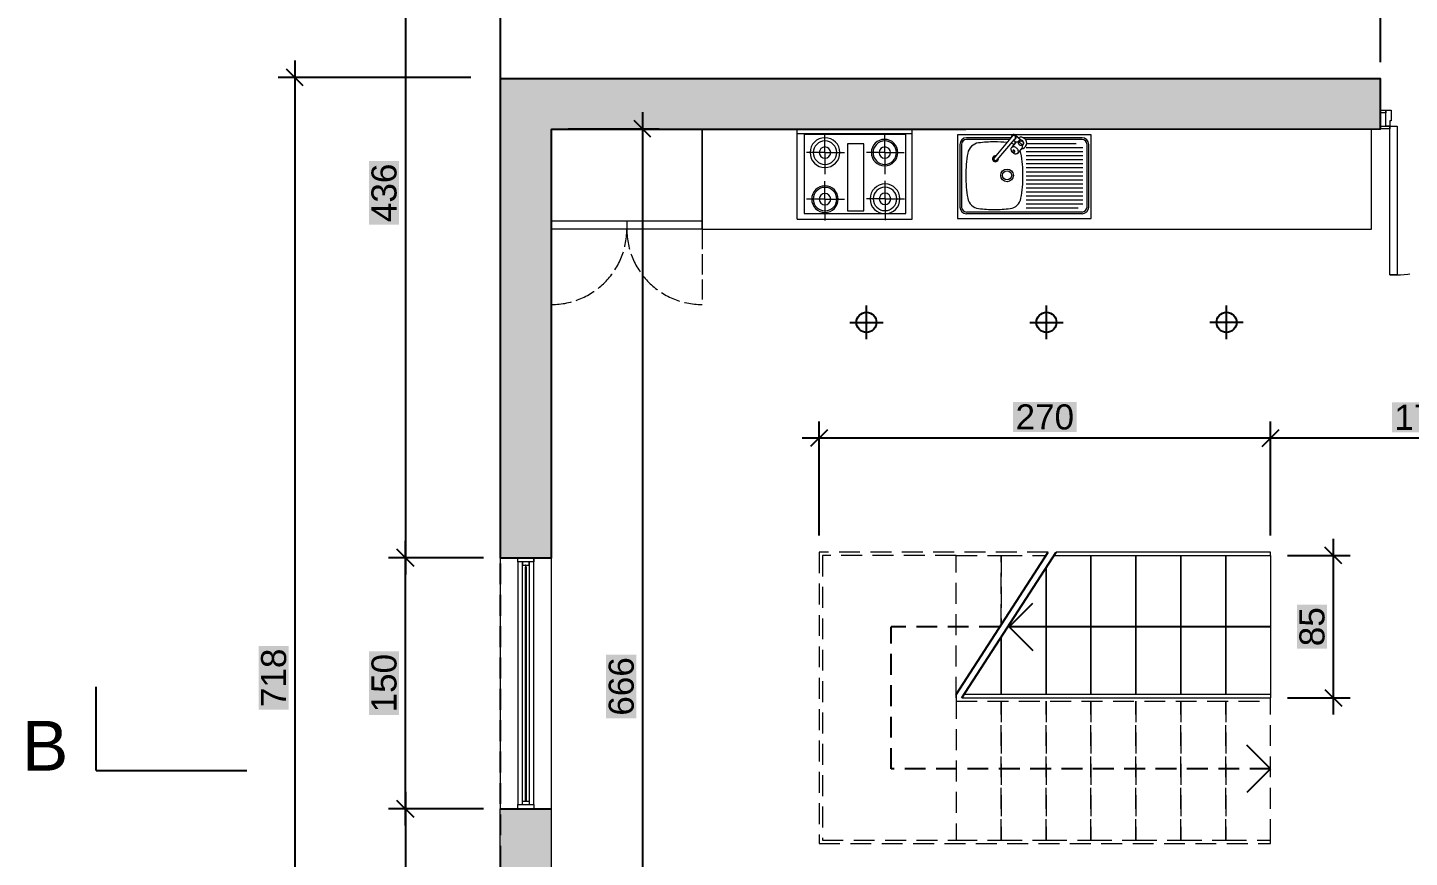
# Model space of a CAD drawing. Header units: millimetres. Extents: x 930 to 6336, y 2219 to 4338.
# Drawn here: x 949 to 1775, y 3131 to 3626 of the extents above; entities that cross this region are included whole.
import ezdxf

# ---------------------------------------------------------------- set-up
doc = ezdxf.new("R2010")
doc.units = ezdxf.units.MM
for name, pattern in [('ACAD_ISO02W100', [15, 12, -3]), ('ACAD_ISO03W100', [30, 12, -18]), ('HIDDEN', [0.375, 0.25, -0.125])]:
    doc.linetypes.add(name, pattern=pattern)
for name, color, linetype, lineweight in [('arredi', 5, 'Continuous', 18), ('QUOTE', 3, 'Continuous', 9), ('serramenti e scale', 4, 'Continuous', 18)]:
    doc.layers.add(name, color=color, linetype=linetype, lineweight=lineweight)
doc.layers.add('dettagli', color=6, linetype='Continuous')
doc.layers.add('muri sezionati', color=1, linetype='Continuous')
doc.styles.get("Standard").update_dxf_attribs({"font": 'arial.ttf'})
doc.dimstyles.new('ook', dxfattribs={"dimtxt": 15, "dimasz": 10, "dimexe": 10, "dimexo": 10, "dimgap": 5, "dimtad": 1, "dimtoh": 1, "dimdec": 0, "dimzin": 0, "dimdsep": 46, "dimtxsty": 'Standard', "dimblk": 'OBLIQUE', "dimcen": 0.09, "dimdle": 10, "dimclrt": 3, "dimadec": 0, "dimazin": 0, "dimtfac": 1, "dimtdec": 0, "dimtofl": 0, "dimtmove": 0, "dimatfit": 3, "dimldrblk": 'OBLIQUE', "dimfxl": 1, "dimtfill": 2, "dimtfillclr": 250, "dimtolj": 1, "dimtzin": 0, "dimarcsym": 0})

# ---------------------------------------------------------------- blocks, each defined once
blk = doc.blocks.new('_Oblique')
at = {"color": 0, "linetype": 'ByBlock', "lineweight": -2}
blk.add_line((-0.5, -0.5), (0.5, 0.5), dxfattribs=at)
blk = doc.blocks.new('*D9')
at = {"layer": 'Defpoints', "color": 0, "transparency": 16777216}
for p in [(1223.47, 3596.63), (1108.43, 2878.97), (1223.47, 2878.97)]:
    blk.add_point(p, dxfattribs=at)
at = {"layer": 'QUOTE', "color": 0, "lineweight": -2, "transparency": 16777216}
for p, q in [((1108.43, 3606.63), (1108.43, 2868.97)), ((1213.47, 3596.63), (1098.43, 3596.63)), ((1213.47, 2878.97), (1098.43, 2878.97))]:
    blk.add_line(p, q, dxfattribs=at)
at = {"layer": 'QUOTE', "color": 0, "lineweight": -2, "transparency": 16777216, "xscale": 10, "yscale": 10, "zscale": 10}
for p, rotation in [((1108.43, 3596.63), 90), ((1108.43, 2878.97), 270)]:
    blk.add_blockref('_Oblique', p, dxfattribs=dict(at, rotation=rotation))
at = {"layer": 'QUOTE', "color": 3, "transparency": 16777216, "insert": (1095.77, 3237.8), "char_height": 15, "attachment_point": 5, "rotation": 90, "bg_fill": 1, "box_fill_scale": 1.1, "bg_fill_color": 250, "bg_fill_transparency": 0}
blk.add_mtext('\\A1;718', dxfattribs=at)
blk = doc.blocks.new('*D30')
at = {"layer": 'Defpoints', "color": 0, "transparency": 16777216}
for p in [(1691.66, 3310.85), (1691.66, 3225.85), (1729.14, 3225.85)]:
    blk.add_point(p, dxfattribs=at)
at = {"layer": 'QUOTE', "color": 0, "lineweight": -2, "transparency": 16777216}
for p, q in [((1729.14, 3320.85), (1729.14, 3215.85)), ((1701.66, 3310.85), (1739.14, 3310.85)), ((1701.66, 3225.85), (1739.14, 3225.85))]:
    blk.add_line(p, q, dxfattribs=at)
at = {"layer": 'QUOTE', "color": 0, "lineweight": -2, "transparency": 16777216, "xscale": 10, "yscale": 10, "zscale": 10}
for p, rotation in [((1729.14, 3310.85), 90), ((1729.14, 3225.85), 270)]:
    blk.add_blockref('_Oblique', p, dxfattribs=dict(at, rotation=rotation))
at = {"layer": 'QUOTE', "color": 3, "transparency": 16777216, "insert": (1716.48, 3268.35), "char_height": 15, "attachment_point": 5, "rotation": 90, "bg_fill": 1, "box_fill_scale": 1.1, "bg_fill_color": 250, "bg_fill_transparency": 0}
blk.add_mtext('\\A1;85', dxfattribs=at)
blk = doc.blocks.new('*D34')
at = {"layer": 'Defpoints', "color": 0, "transparency": 16777216}
for p in [(1691.66, 3380.96), (1863.29, 3380.96), (1691.66, 3312.85)]:
    blk.add_point(p, dxfattribs=at)
at = {"layer": 'QUOTE', "color": 0, "lineweight": -2, "transparency": 16777216}
for p, q in [((1691.66, 3322.85), (1691.66, 3390.96)), ((1873.29, 3380.96), (1681.66, 3380.96))]:
    blk.add_line(p, q, dxfattribs=at)
at = {"layer": 'QUOTE', "color": 0, "lineweight": -2, "transparency": 16777216, "xscale": 10, "yscale": 10, "zscale": 10, "rotation": 180}
blk.add_blockref('_Oblique', (1691.66, 3380.96), dxfattribs=at)
at = {"layer": 'QUOTE', "color": 0, "lineweight": -2, "transparency": 16777216, "xscale": 10, "yscale": 10, "zscale": 10}
blk.add_blockref('_Oblique', (1863.29, 3380.96), dxfattribs=at)
at = {"layer": 'QUOTE', "color": 3, "transparency": 16777216, "insert": (1783.12, 3393.49), "char_height": 15, "attachment_point": 5, "bg_fill": 1, "box_fill_scale": 1.1, "bg_fill_color": 250, "bg_fill_transparency": 0}
blk.add_mtext('\\A1;172', dxfattribs=at)
blk = doc.blocks.new('*D35')
at = {"layer": 'Defpoints', "color": 0, "transparency": 16777216}
for p in [(1421.7, 3380.96), (1421.7, 3312.85), (1691.66, 3312.85)]:
    blk.add_point(p, dxfattribs=at)
at = {"layer": 'QUOTE', "color": 0, "lineweight": -2, "transparency": 16777216}
for p, q in [((1421.7, 3322.85), (1421.7, 3390.96)), ((1691.66, 3322.85), (1691.66, 3390.96)), ((1701.66, 3380.96), (1411.7, 3380.96))]:
    blk.add_line(p, q, dxfattribs=at)
at = {"layer": 'QUOTE', "color": 0, "lineweight": -2, "transparency": 16777216, "xscale": 10, "yscale": 10, "zscale": 10, "rotation": 180}
blk.add_blockref('_Oblique', (1421.7, 3380.96), dxfattribs=at)
at = {"layer": 'QUOTE', "color": 0, "lineweight": -2, "transparency": 16777216, "xscale": 10, "yscale": 10, "zscale": 10}
blk.add_blockref('_Oblique', (1691.66, 3380.96), dxfattribs=at)
at = {"layer": 'QUOTE', "color": 3, "transparency": 16777216, "insert": (1556.68, 3393.62), "char_height": 15, "attachment_point": 5, "bg_fill": 1, "box_fill_scale": 1.1, "bg_fill_color": 250, "bg_fill_transparency": 0}
blk.add_mtext('\\A1;270', dxfattribs=at)
blk = doc.blocks.new('*D36')
at = {"layer": 'Defpoints', "color": 0, "transparency": 16777216}
for p in [(1231.24, 3745.63), (1174.42, 3309.6), (1231.12, 3309.6)]:
    blk.add_point(p, dxfattribs=at)
at = {"layer": 'QUOTE', "color": 0, "lineweight": -2, "transparency": 16777216}
for p, q in [((1174.42, 3755.63), (1174.42, 3299.6)), ((1221.24, 3745.63), (1164.42, 3745.63)), ((1221.12, 3309.6), (1164.42, 3309.6))]:
    blk.add_line(p, q, dxfattribs=at)
at = {"layer": 'QUOTE', "color": 0, "lineweight": -2, "transparency": 16777216, "xscale": 10, "yscale": 10, "zscale": 10}
for p, rotation in [((1174.42, 3745.63), 90), ((1174.42, 3309.6), 270)]:
    blk.add_blockref('_Oblique', p, dxfattribs=dict(at, rotation=rotation))
at = {"layer": 'QUOTE', "color": 3, "transparency": 16777216, "insert": (1161.75, 3527.62), "char_height": 15, "attachment_point": 5, "rotation": 90, "bg_fill": 1, "box_fill_scale": 1.1, "bg_fill_color": 250, "bg_fill_transparency": 0}
blk.add_mtext('\\A1;436', dxfattribs=at)
blk = doc.blocks.new('*D37')
at = {"layer": 'Defpoints', "color": 0, "transparency": 16777216}
for p in [(1231.12, 3159.6), (1174.42, 2878.97), (1231.24, 2878.97)]:
    blk.add_point(p, dxfattribs=at)
at = {"layer": 'QUOTE', "color": 0, "lineweight": -2, "transparency": 16777216}
for p, q in [((1174.42, 3169.6), (1174.42, 2868.97)), ((1221.12, 3159.6), (1164.42, 3159.6)), ((1221.24, 2878.97), (1164.42, 2878.97))]:
    blk.add_line(p, q, dxfattribs=at)
at = {"layer": 'QUOTE', "color": 0, "lineweight": -2, "transparency": 16777216, "xscale": 10, "yscale": 10, "zscale": 10}
for p, rotation in [((1174.42, 3159.6), 90), ((1174.42, 2878.97), 270)]:
    blk.add_blockref('_Oblique', p, dxfattribs=dict(at, rotation=rotation))
at = {"layer": 'QUOTE', "color": 3, "transparency": 16777216, "insert": (1161.76, 3019.28), "char_height": 15, "attachment_point": 5, "rotation": 90, "bg_fill": 1, "box_fill_scale": 1.1, "bg_fill_color": 250, "bg_fill_transparency": 0}
blk.add_mtext('\\A1;281', dxfattribs=at)
blk = doc.blocks.new('*D14')
at = {"layer": 'Defpoints', "color": 0, "transparency": 16777216}
for p in [(1174.42, 3309.6), (1174.42, 3309.6), (1174.42, 3159.6)]:
    blk.add_point(p, dxfattribs=at)
at = {"layer": 'QUOTE', "color": 0, "lineweight": -2, "transparency": 16777216}
blk.add_line((1174.42, 3149.6), (1174.42, 3319.6), dxfattribs=at)
at = {"layer": 'QUOTE', "color": 0, "lineweight": -2, "transparency": 16777216, "xscale": 10, "yscale": 10, "zscale": 10}
for p, rotation in [((1174.42, 3309.6), 90), ((1174.42, 3159.6), 270)]:
    blk.add_blockref('_Oblique', p, dxfattribs=dict(at, rotation=rotation))
at = {"layer": 'QUOTE', "color": 3, "transparency": 16777216, "insert": (1161.76, 3234.6), "char_height": 15, "attachment_point": 5, "rotation": 90, "bg_fill": 1, "box_fill_scale": 1.1, "bg_fill_color": 250, "bg_fill_transparency": 0}
blk.add_mtext('\\A1;150', dxfattribs=at)
blk = doc.blocks.new('*D43')
at = {"layer": 'Defpoints', "color": 0, "transparency": 16777216}
for p in [(1757.33, 3700.33), (1757.33, 3595.72), (1851.12, 3595.72)]:
    blk.add_point(p, dxfattribs=at)
at = {"layer": 'QUOTE', "color": 0, "lineweight": -2, "transparency": 16777216}
for p, q in [((1757.33, 3605.72), (1757.33, 3710.33)), ((1851.12, 3605.72), (1851.12, 3710.33)), ((1861.12, 3700.33), (1747.33, 3700.33))]:
    blk.add_line(p, q, dxfattribs=at)
at = {"layer": 'QUOTE', "color": 0, "lineweight": -2, "transparency": 16777216, "xscale": 10, "yscale": 10, "zscale": 10, "rotation": 180}
blk.add_blockref('_Oblique', (1757.33, 3700.33), dxfattribs=at)
at = {"layer": 'QUOTE', "color": 0, "lineweight": -2, "transparency": 16777216, "xscale": 10, "yscale": 10, "zscale": 10}
blk.add_blockref('_Oblique', (1851.12, 3700.33), dxfattribs=at)
at = {"layer": 'QUOTE', "color": 3, "transparency": 16777216, "insert": (1804.23, 3712.98), "char_height": 15, "attachment_point": 5, "bg_fill": 1, "box_fill_scale": 1.1, "bg_fill_color": 250, "bg_fill_transparency": 0}
blk.add_mtext('\\A1;95', dxfattribs=at)
blk = doc.blocks.new('*D15')
at = {"layer": 'Defpoints', "color": 0, "transparency": 16777216}
for p in [(1231.24, 3700.33), (1231.24, 3595.72), (1757.33, 3595.72)]:
    blk.add_point(p, dxfattribs=at)
at = {"layer": 'QUOTE', "color": 0, "lineweight": -2, "transparency": 16777216}
for p, q in [((1231.24, 3605.72), (1231.24, 3710.33)), ((1757.33, 3605.72), (1757.33, 3710.33)), ((1767.33, 3700.33), (1221.24, 3700.33))]:
    blk.add_line(p, q, dxfattribs=at)
at = {"layer": 'QUOTE', "color": 0, "lineweight": -2, "transparency": 16777216, "xscale": 10, "yscale": 10, "zscale": 10, "rotation": 180}
blk.add_blockref('_Oblique', (1231.24, 3700.33), dxfattribs=at)
at = {"layer": 'QUOTE', "color": 0, "lineweight": -2, "transparency": 16777216, "xscale": 10, "yscale": 10, "zscale": 10}
blk.add_blockref('_Oblique', (1757.33, 3700.33), dxfattribs=at)
at = {"layer": 'QUOTE', "color": 3, "transparency": 16777216, "insert": (1494.29, 3712.98), "char_height": 15, "attachment_point": 5, "bg_fill": 1, "box_fill_scale": 1.1, "bg_fill_color": 250, "bg_fill_transparency": 0}
blk.add_mtext('\\A1;526', dxfattribs=at)
blk = doc.blocks.new('fornello')
at = {"ltscale": 0.02}
for p, q in [((18050.01, 11273.92), (17990.01, 11273.92)), ((17993.2, 11273.92), (17993.2, 11197.72)), ((18050.01, 11273.92), (18050.01, 11197.72)), ((18005.81, 11255.54), (18005.81, 11267.77)), ((18036.69, 11255.54), (18036.69, 11267.77)), ((18005.81, 11255.54), (17993.87, 11255.54)), ((18005.81, 11255.54), (18020.03, 11255.54)), ((18005.81, 11255.54), (18005.81, 11242.63)), ((18036.69, 11255.54), (18024.75, 11255.54)), ((18036.69, 11255.54), (18036.69, 11242.63)), ((18036.69, 11255.54), (18050.91, 11255.54)), ((18005.81, 11215.83), (18005.81, 11228.06)), ((18036.53, 11215.66), (18036.53, 11227.9)), ((18005.81, 11215.83), (17993.87, 11215.83)), ((18005.81, 11215.83), (18005.81, 11202.92)), ((18005.81, 11215.83), (18020.03, 11215.83)), ((18036.53, 11215.66), (18024.59, 11215.66)), ((18036.53, 11215.66), (18036.53, 11202.76)), ((18036.53, 11215.66), (18050.75, 11215.66)), ((18050.01, 11197.72), (17990.01, 11197.72))]:
    blk.add_line(p, q, dxfattribs=at)
blk.add_lwpolyline([(18000.04, 11240.63), (18044.36, 11240.63), (18044.36, 11229.65), (18000.04, 11229.65)], close=True, dxfattribs=at)
for centre, radius in [((18005.81, 11255.54), 9.9), ((18005.81, 11255.54), 7.78), ((18036.69, 11255.54), 8.81), ((18036.69, 11255.54), 7.78), ((18005.81, 11255.54), 3.78), ((18036.69, 11255.54), 3.78), ((18005.81, 11215.92), 8.8), ((18036.53, 11215.66), 9.9), ((18005.81, 11215.83), 7.78), ((18005.81, 11215.83), 3.78), ((18036.53, 11215.66), 7.78), ((18036.53, 11215.66), 3.78)]:
    blk.add_circle(centre, radius, dxfattribs=at)
blk = doc.blocks.new('*D24')
at = {"layer": 'Defpoints', "color": 0, "transparency": 16777216}
for p in [(1261.82, 3565.89), (1261.82, 2899.42), (1316.22, 2899.42)]:
    blk.add_point(p, dxfattribs=at)
at = {"layer": 'QUOTE', "color": 0, "lineweight": -2, "transparency": 16777216}
for p, q in [((1316.22, 3575.89), (1316.22, 2889.42)), ((1271.82, 3565.89), (1326.22, 3565.89)), ((1271.82, 2899.42), (1326.22, 2899.42))]:
    blk.add_line(p, q, dxfattribs=at)
at = {"layer": 'QUOTE', "color": 0, "lineweight": -2, "transparency": 16777216, "xscale": 10, "yscale": 10, "zscale": 10}
for p, rotation in [((1316.22, 3565.89), 90), ((1316.22, 2899.42), 270)]:
    blk.add_blockref('_Oblique', p, dxfattribs=dict(at, rotation=rotation))
at = {"layer": 'QUOTE', "color": 3, "transparency": 16777216, "insert": (1303.56, 3232.66), "char_height": 15, "attachment_point": 5, "rotation": 90, "bg_fill": 1, "box_fill_scale": 1.1, "bg_fill_color": 250, "bg_fill_transparency": 0}
blk.add_mtext('\\A1;666', dxfattribs=at)

msp = doc.modelspace()

# ---------------------------------------------------------------- hatches: boundary and pattern name
at = {"layer": 'muri sezionati'}
h = msp.add_hatch(color=256, dxfattribs=at)
h.dxf.hatch_style = 1
h.paths.add_polyline_path([(1261.82, 3565.89), (1565.29, 3565.89), (1757.33, 3565.89), (1757.33, 3595.72), (1231.24, 3595.72), (1231.24, 3309.6), (1241.67, 3309.6), (1241.67, 3309.6), (1251.27, 3309.6), (1261.82, 3309.6)])
h.paths.add_polyline_path([(1261.82, 3159.6), (1231.24, 3159.6), (1231.24, 2878.97), (1261.82, 2878.97), (1261.82, 2909.13)])
h.paths.add_polyline_path([(2537.62, 3595.52), (1891.12, 3595.71), (1891.12, 3565.89), (2208.22, 3565.89), (2389.72, 3566.36), (2406.72, 3566.4), (2409.72, 3566.41), (2409.72, 3565.89), (2508.28, 3565.89), (2508.28, 3514.24), (2518.13, 3514.24), (2518.13, 3515.11), (2527.73, 3515.11), (2537.59, 3514.24), (2537.59, 3514.94)])
h.paths.add_polyline_path([(1891.12, 3595.71), (1851.12, 3595.72), (1851.13, 3577.09), (1851.13, 3577.09), (1851.13, 3575.49), (1851.13, 3565.89), (1891.12, 3565.89)])
h.paths.add_polyline_path([(2537.59, 3365.11), (2518.23, 3365.11), (2518.23, 3365.11), (2527.83, 3365.11), (2527.83, 3367.61), (2518.23, 3367.61), (2518.23, 3365.11), (2527.83, 3365.11), (2527.83, 3365.11), (2518.23, 3365.11), (2508.28, 3365.11), (2508.28, 2878.97), (2537.59, 2878.97)])
h.paths.add_polyline_path([(2040.66, 2909.13), (1891.12, 2909.13), (1891.12, 2878.95), (2040.66, 2878.86)])
h.paths.add_polyline_path([(1891.12, 2909.13), (1866.2, 2909.13), (1866.2, 2878.97), (1891.12, 2878.95)])
h.paths.add_polyline_path([(2047.29, 3262.16), (1891.12, 3262.16), (1891.12, 3252.17), (2037.29, 3252.27), (2037.41, 3079.14), (1941.93, 3079.13), (1941.93, 3077.02), (2037.41, 3077.02), (2037.41, 3071.55), (1941.93, 3071.55), (1941.93, 3069.13), (2047.29, 3069.13)])
h.paths.add_polyline_path([(1873.33, 3202.15), (1873.29, 3202.15), (1873.29, 3252.15), (1873.29, 3252.16), (1891.12, 3252.17), (1891.12, 3262.16), (1863.29, 3262.16), (1863.29, 3252.16), (1863.29, 3069.15), (1878.06, 3069.15), (1878.06, 3079.15), (1873.42, 3079.15)])

# ---------------------------------------------------------------- linework, layer by layer
at = {"layer": 'arredi'}
for p, q in [((1261.82, 3565.89), (1565.29, 3565.89)), ((1261.82, 3505.89), (1261.82, 3565.89)), ((1351.82, 3565.89), (1351.82, 3505.89)), ((1584.42, 3562.36), (1504.42, 3562.36)), ((1504.42, 3562.36), (1504.42, 3512.36)), ((1536.5, 3560.56), (1509.92, 3560.56)), ((1537.38, 3561.6), (1526.39, 3548.63)), ((1539.12, 3562.09), (1542.44, 3559.28)), ((1578.92, 3560.56), (1543.84, 3560.56)), ((1565.29, 3565.89), (1751.99, 3565.89)), ((1584.42, 3512.36), (1584.42, 3562.36)), ((1751.99, 3505.89), (1751.99, 3565.89)), ((1505.92, 3556.56), (1505.92, 3519.16)), ((1506.92, 3556.56), (1506.92, 3519.16)), ((1535.65, 3559.56), (1509.92, 3559.56)), ((1538.28, 3559.56), (1527.92, 3547.33)), ((1539.17, 3557.51), (1536.74, 3554.64)), ((1537.94, 3559.16), (1539.53, 3557.81)), ((1538.7, 3559.56), (1538.28, 3559.56)), ((1541.01, 3558.53), (1540.55, 3557.99)), ((1542.98, 3554.28), (1540.55, 3551.41)), ((1543.68, 3556.26), (1543.22, 3555.73)), ((1578.92, 3559.56), (1545.09, 3559.56)), ((1545.62, 3557.14), (1575.39, 3557.14)), ((1545.62, 3554.73), (1579.42, 3554.73)), ((1545.62, 3552.32), (1579.42, 3552.32)), ((1581.92, 3519.16), (1581.92, 3556.56)), ((1582.92, 3519.16), (1582.92, 3556.56)), ((1545.62, 3549.91), (1579.42, 3549.91)), ((1545.62, 3547.5), (1579.42, 3547.5)), ((1545.62, 3545.09), (1579.42, 3545.09)), ((1545.62, 3542.68), (1579.42, 3542.68)), ((1545.62, 3540.27), (1579.42, 3540.27)), ((1545.62, 3537.86), (1579.42, 3537.86)), ((1545.62, 3535.44), (1579.42, 3535.44)), ((1545.62, 3533.03), (1579.42, 3533.03)), ((1545.62, 3530.62), (1579.42, 3530.62)), ((1545.62, 3528.21), (1579.42, 3528.21)), ((1545.62, 3525.8), (1579.42, 3525.8)), ((1545.62, 3523.39), (1579.42, 3523.39)), ((1545.62, 3520.98), (1579.42, 3520.98)), ((1261.82, 3510.89), (1351.82, 3510.89)), ((1306.82, 3510.89), (1306.82, 3505.89)), ((1504.42, 3512.36), (1584.42, 3512.36)), ((1578.92, 3516.16), (1509.92, 3516.16)), ((1578.92, 3515.16), (1509.92, 3515.16)), ((1545.62, 3518.57), (1576.67, 3518.57)), ((1351.82, 3505.89), (1261.82, 3505.89)), ((1351.82, 3505.89), (1261.82, 3505.89)), ((1306.82, 3505.89), (1306.82, 3505.89)), ((1351.82, 3505.89), (1578.29, 3505.89)), ((1578.29, 3505.89), (1751.99, 3505.89))]:
    msp.add_line(p, q, dxfattribs=at)
at = {"layer": 'arredi', "ltscale": 0.02}
for p, q in [((1351.82, 3565.89), (1351.82, 3505.89)), ((1351.82, 3505.89), (1351.82, 3565.89)), ((1351.82, 3565.89), (1351.82, 3505.89)), ((1351.82, 3565.89), (1351.82, 3505.89))]:
    msp.add_line(p, q, dxfattribs=at)
at = {"layer": 'arredi', "linetype": 'ACAD_ISO02W100'}
for p, q in [((1261.82, 3460.89), (1261.82, 3505.89)), ((1351.82, 3505.89), (1351.82, 3460.89))]:
    msp.add_line(p, q, dxfattribs=at)
at = {"layer": 'arredi', "ltscale": 0.02}
msp.add_lwpolyline([(1412.81, 3562.5), (1412.81, 3515.22), (1473.55, 3515.22), (1473.55, 3562.5)], close=True, dxfattribs=at)
at = {"layer": 'arredi'}
for points in [[(1536.74, 3554.64, 0.133256), (1536.45, 3554.04, 0.106756), (1536.49, 3553.22, 0.082828), (1536.84, 3552.43, 0.071352), (1537.5, 3551.68, 0.071352), (1538.35, 3551.15, 0.082828), (1539.18, 3550.93, 0.106756), (1540, 3551.04, 0.133256), (1540.55, 3551.41, 0.133256), (1540.83, 3552.01, 0.106756), (1540.8, 3552.84, 0.082828), (1540.45, 3553.63, 0.071352), (1539.79, 3554.38, 0.071352), (1538.94, 3554.91, 0.082828), (1538.1, 3555.13, 0.106756), (1537.28, 3555.02, 0.133256)], [(1538.73, 3551.97, 0.133256), (1538.81, 3552.15, 0.106756), (1538.8, 3552.4, 0.082828), (1538.7, 3552.64, 0.071352), (1538.5, 3552.86, 0.071352), (1538.25, 3553.02, 0.082828), (1538, 3553.09, 0.106756), (1537.75, 3553.05, 0.133256), (1537.59, 3552.94, 0.133256), (1537.5, 3552.76, 0.106756), (1537.51, 3552.51, 0.082828), (1537.62, 3552.28, 0.071352), (1537.81, 3552.05, 0.071352), (1538.07, 3551.89, 0.082828), (1538.32, 3551.83, 0.106756), (1538.57, 3551.86, 0.133256)]]:
    msp.add_lwpolyline(points, format="xyb", close=True, dxfattribs=at)
msp.add_lwpolyline([(1542.98, 3554.28, 0.133256), (1543.26, 3554.88, 0.106756), (1543.23, 3555.71, 0.082828), (1542.88, 3556.5, 0.071352), (1542.22, 3557.25, 0.071352), (1541.37, 3557.78, 0.082828), (1540.53, 3557.99, 0.106756), (1539.71, 3557.89, 0.133256), (1539.17, 3557.51, 0.133256)], format="xyb", dxfattribs=at)
for centre, radius in [((1542.4, 3557.27), 1.41), ((1534.12, 3538.06), 3.8), ((1534.12, 3538.06), 2.75)]:
    msp.add_circle(centre, radius, dxfattribs=at)
for centre, radius, start, end in [((1509.92, 3556.56), 4, 90, 180), ((1538.15, 3560.95), 1.5, 271.53549, 187.91486), ((1538.15, 3560.95), 1, 319.72539, 139.72539), ((1542.34, 3557.39), 3.5, 275.30986, 114.34824), ((1578.92, 3556.56), 4, 0, 90), ((1509.92, 3556.56), 3, 90, 180), ((1518.02, 3550.02), 7.5, 97.23, 169.61876), ((1526.52, 3483.06), 75, 90, 97.23), ((1526.52, 3483.06), 75, 84.22718, 90), ((1533.83, 3549.01), 8.76, 59.13394, 72.7949), ((1542.34, 3557.39), 3.5, 165.10211, 184.14048), ((1542.34, 3557.39), 1.75, 80.72789, 139.72517), ((1535.01, 3550.02), 7.5, 10.38124, 23.41036), ((1543.08, 3560.04), 1, 229.72517, 254.34515), ((1542.34, 3557.39), 1.75, 319.72517, 74.34515), ((1578.92, 3556.56), 3, 0, 90), ((1584.42, 3537.86), 75, 169.61876, 180), ((1527.16, 3547.98), 1.75, 84.57508, 14.87527), ((1527.16, 3547.98), 1.25, 102.85528, 356.59507), ((1527.16, 3547.98), 1, 139.72529, 319.72529), ((1468.62, 3537.86), 75, 0, 10.38124), ((1584.42, 3537.86), 75, 180, 190.38124), ((1468.62, 3537.86), 75, 349.61876, 0), ((1509.92, 3519.16), 4, 180, 270), ((1509.92, 3519.16), 3, 180, 270), ((1518.02, 3525.69), 7.5, 190.38124, 262.77), ((1535.01, 3525.69), 7.5, 277.23, 349.61876), ((1578.92, 3519.16), 4, 270, 0), ((1578.92, 3519.16), 3, 270, 0), ((1526.52, 3592.66), 75, 262.77, 270), ((1526.52, 3592.66), 75, 270, 277.23)]:
    msp.add_arc(centre, radius, start, end, dxfattribs=at)
at = {"layer": 'arredi', "linetype": 'ACAD_ISO02W100'}
for centre, radius, start, end in [((1261.82, 3505.89), 45, 270, 360), ((1351.86, 3505.93), 45.04, 180.05239, 269.94761)]:
    msp.add_arc(centre, radius, start, end, dxfattribs=at)
at = {"layer": 'dettagli', "linetype": 'HIDDEN', "ltscale": 50}
for p, q in [((1231.24, 2506.2), (1231.24, 3745.63)), ((1464.8, 3183.35), (1464.8, 3268.35)), ((1529.9, 3268.35), (1464.81, 3268.35)), ((1691.66, 3183.35), (1464.8, 3183.35))]:
    msp.add_line(p, q, dxfattribs=at)
at = {"layer": 'dettagli'}
for p, q in [((1450.07, 3440.23), (1450.07, 3460.23)), ((1557.68, 3440.23), (1557.68, 3460.23)), ((1665.29, 3440.23), (1665.29, 3460.23)), ((1440.07, 3450.23), (1456.07, 3450.23)), ((1456.07, 3450.23), (1460.07, 3450.23)), ((1547.68, 3450.23), (1563.68, 3450.23)), ((1563.68, 3450.23), (1567.68, 3450.23)), ((1659.29, 3450.23), (1655.29, 3450.23)), ((1675.29, 3450.23), (1659.29, 3450.23)), ((1503.7, 3227.85), (1558.7, 3312.85)), ((1507.17, 3225.85), (1563.49, 3312.85)), ((1691.66, 3268.35), (1534.67, 3268.35)), ((989.64, 3182.35), (989.64, 3232.35)), ((989.64, 3182.35), (1079.64, 3182.35))]:
    msp.add_line(p, q, dxfattribs=at)
at = {"layer": 'dettagli', "ltscale": 3}
for p, q in [((1535.29, 3268.33), (1549.43, 3282.47)), ((1535.29, 3268.33), (1549.43, 3254.18)), ((1691.66, 3183.35), (1677.52, 3197.49)), ((1691.66, 3183.35), (1677.52, 3169.21))]:
    msp.add_line(p, q, dxfattribs=at)
at = {"layer": 'dettagli'}
for centre in [(1450.07, 3450.23), (1557.68, 3450.23), (1665.29, 3450.23)]:
    msp.add_circle(centre, 6, dxfattribs=at)
at = {"layer": 'muri sezionati'}
msp.add_line((1231.12, 3159.6), (1261.82, 3159.6), dxfattribs=at)
msp.add_lwpolyline([(1231.12, 3595.72), (1231.12, 3309.6), (1261.82, 3309.6), (1261.82, 3565.46), (1757.33, 3565.89), (1757.33, 3595.72), (1231.12, 3595.72)], dxfattribs=at)
at = {"layer": 'muri sezionati', "lineweight": 18}
for points in [[(1261.82, 2878.97), (1231.12, 2878.97), (1231.12, 3159.6)], [(1261.82, 2909.13), (1261.82, 3159.6)]]:
    msp.add_lwpolyline(points, dxfattribs=at)
at = {"layer": 'serramenti e scale'}
for p, q in [((1760.53, 3567.49), (1760.53, 3575.49)), ((1423.7, 3312.85), (1421.7, 3312.85)), ((1691.66, 3312.85), (1563.49, 3312.85)), ((1691.66, 3310.85), (1691.66, 3312.85)), ((1231.12, 3309.6), (1231.12, 3159.6)), ((1241.67, 3307.1), (1241.67, 3162.1)), ((1246.42, 3307.1), (1244.42, 3307.1)), ((1246.42, 3305.1), (1246.17, 3305.1)), ((1246.17, 3305.1), (1246.17, 3303.92)), ((1246.67, 3303.92), (1246.67, 3305.1)), ((1584.25, 3310.85), (1584.25, 3227.85)), ((1637.96, 3310.85), (1637.96, 3227.85)), ((1664.81, 3310.85), (1664.81, 3227.85)), ((1557.4, 3303.49), (1557.4, 3227.85)), ((1530.55, 3261.99), (1530.55, 3227.85))]:
    msp.add_line(p, q, dxfattribs=at)
at = {"layer": 'serramenti e scale', "linetype": 'HIDDEN', "ltscale": 50}
for p, q in [((1421.7, 3312.85), (1421.7, 3140.85)), ((1558.7, 3312.85), (1423.7, 3312.85)), ((1503.7, 3310.85), (1423.7, 3310.85)), ((1423.7, 3310.85), (1423.7, 3140.85)), ((1530.55, 3310.85), (1530.55, 3269.35)), ((1503.7, 3223.85), (1691.66, 3223.85)), ((1530.55, 3140.85), (1530.55, 3223.85)), ((1557.4, 3140.85), (1557.4, 3223.85)), ((1584.25, 3140.85), (1584.25, 3223.85)), ((1637.96, 3140.85), (1637.96, 3223.85)), ((1664.81, 3140.85), (1664.81, 3223.85)), ((1691.66, 3140.85), (1691.66, 3223.85)), ((1421.7, 3140.85), (1421.7, 3138.85)), ((1421.7, 3138.85), (1691.66, 3138.85)), ((1423.7, 3140.85), (1503.7, 3140.85)), ((1691.66, 3138.85), (1691.66, 3140.85))]:
    msp.add_line(p, q, dxfattribs=at)
at = {"layer": 'serramenti e scale', "lineweight": 0}
for p, q in [((1244.41, 3162.1), (1244.41, 3307.1)), ((1244.42, 3307.1), (1244.42, 3305.1)), ((1244.42, 3305.1), (1248.42, 3305.1)), ((1244.42, 3305.1), (1248.42, 3305.1)), ((1246.17, 3164.1), (1246.17, 3303.92)), ((1246.67, 3303.92), (1246.67, 3164.1)), ((1248.42, 3305.1), (1248.42, 3307.1)), ((1248.42, 3307.1), (1248.42, 3236.79)), ((1251.27, 3162.1), (1251.27, 3309.6)), ((1261.82, 3159.6), (1261.82, 3309.6)), ((1248.42, 3238.79), (1248.42, 3162.1)), ((1244.42, 3164.1), (1248.42, 3164.1))]:
    msp.add_line(p, q, dxfattribs=at)
at = {"layer": 'serramenti e scale', "linetype": 'ByBlock'}
for p, q in [((1503.7, 3227.85), (1503.7, 3225.85)), ((1503.7, 3225.85), (1503.7, 3223.85)), ((1507.17, 3225.85), (1691.66, 3225.85)), ((1691.66, 3227.85), (1508.46, 3227.85))]:
    msp.add_line(p, q, dxfattribs=at)
at = {"layer": 'serramenti e scale'}
for points in [[(1760.53, 3577.09), (1760.53, 3575.49), (1757.33, 3575.49), (1757.33, 3577.09)], [(1763.73, 3577.09), (1763.73, 3570.69), (1762.93, 3570.69), (1762.93, 3567.49), (1760.53, 3567.49), (1760.53, 3577.09)], [(1762.93, 3567.49), (1762.93, 3565.89), (1757.33, 3565.89), (1757.33, 3567.49)], [(1767.33, 3567.49), (1767.33, 3478.58), (1762.93, 3478.58), (1762.93, 3567.49)], [(1241.67, 3309.6), (1251.27, 3309.6), (1251.27, 3307.1), (1241.67, 3307.1)], [(1241.67, 3162.1), (1251.27, 3162.1), (1251.27, 3159.6), (1241.67, 3159.6)]]:
    msp.add_lwpolyline(points, close=True, dxfattribs=at)
at = {"layer": 'serramenti e scale', "lineweight": 0}
for points in [[(1241.67, 3307.1), (1241.67, 3309.6), (1251.27, 3309.6), (1251.27, 3307.1)], [(1241.67, 3159.6), (1241.67, 3162.1), (1251.27, 3162.1), (1251.27, 3159.6)]]:
    msp.add_lwpolyline(points, close=True, dxfattribs=at)
at = {"layer": 'serramenti e scale', "linetype": 'HIDDEN', "ltscale": 50}
for points in [[(1503.7, 3225.85), (1503.7, 3310.85), (1530.55, 3310.85), (1530.55, 3269.35)], [(1530.55, 3269.35), (1530.55, 3310.85), (1557.4, 3310.85)], [(1503.7, 3225.85), (1503.7, 3140.85), (1530.55, 3140.85), (1530.55, 3223.85)], [(1530.55, 3223.85), (1530.55, 3140.85), (1557.4, 3140.85), (1557.4, 3223.85)], [(1557.4, 3223.85), (1557.4, 3140.85), (1584.25, 3140.85), (1584.25, 3223.85)], [(1584.25, 3223.85), (1584.25, 3140.85), (1611.11, 3140.85), (1611.11, 3223.85)], [(1611.11, 3223.85), (1611.11, 3140.85), (1637.96, 3140.85), (1637.96, 3223.85)], [(1637.96, 3223.85), (1637.96, 3140.85), (1664.81, 3140.85), (1664.81, 3223.85)], [(1664.81, 3223.85), (1664.81, 3140.85), (1691.66, 3140.85), (1691.66, 3225.85)]]:
    msp.add_lwpolyline(points, dxfattribs=at)
at = {"layer": 'serramenti e scale'}
for points in [[(1562.19, 3310.85), (1584.25, 3310.85), (1584.25, 3227.85)], [(1584.25, 3227.85), (1584.25, 3310.85), (1611.11, 3310.85), (1611.11, 3227.85)], [(1611.11, 3227.85), (1611.11, 3310.85), (1637.96, 3310.85), (1637.96, 3227.85)], [(1637.96, 3227.85), (1637.96, 3310.85), (1664.81, 3310.85), (1664.81, 3227.85)], [(1664.81, 3227.85), (1664.81, 3310.85), (1691.66, 3310.85), (1691.66, 3225.85)], [(1557.4, 3227.85), (1557.4, 3303.49)], [(1557.4, 3303.49), (1557.4, 3227.85)], [(1530.55, 3227.85), (1530.55, 3261.99)], [(1530.55, 3261.99), (1530.55, 3227.85)]]:
    msp.add_lwpolyline(points, dxfattribs=at)
at = {"layer": 'serramenti e scale', "linetype": 'ACAD_ISO03W100'}
msp.add_arc((1765.13, 3559.22), 80.68, 268.43737, 4.73909, dxfattribs=at)

# ---------------------------------------------------------------- block references
at = {"layer": 'arredi', "xscale": -0.9, "yscale": 0.9, "zscale": 0.9, "rotation": 90}
msp.add_blockref('fornello', (11555.25, 19756.89), dxfattribs=at)

# ---------------------------------------------------------------- texts
at = {"layer": 'dettagli'}
msp.add_text('B', height=29.74, rotation=360, dxfattribs=at).set_placement((945.22, 3182.35))

# ---------------------------------------------------------------- dimensions: what is measured, and where the dimension line sits
at = {"layer": 'QUOTE'}
for base, p1, p2, picture, middle in [((1174.42, 3309.6), (1231.24, 3745.63), (1231.12, 3309.6), '*D36', (1161.75, 3527.62)), ((1316.22, 2899.42), (1261.82, 3565.89), (1261.82, 2899.42), '*D24', (1303.56, 3232.66)), ((1729.14, 3225.85), (1691.66, 3310.85), (1691.66, 3225.85), '*D30', (1716.48, 3268.35)), ((1174.42, 3309.6), (1174.42, 3159.6), (1174.42, 3309.6), '*D14', (1161.76, 3234.6)), ((1174.42, 2878.97), (1231.12, 3159.6), (1231.24, 2878.97), '*D37', (1161.76, 3019.28))]:
    dim = msp.add_linear_dim(base=base, p1=p1, p2=p2, angle=90, dimstyle='ook', dxfattribs=at)
    dim.commit()
    dim.dimension.update_dxf_attribs({"geometry": picture, "text_midpoint": middle})
for base, p1, p2, picture, middle in [((1231.24, 3700.33), (1757.33, 3595.72), (1231.24, 3595.72), '*D15', (1494.29, 3712.98)), ((1421.7, 3380.96), (1691.66, 3312.85), (1421.7, 3312.85), '*D35', (1556.68, 3393.62))]:
    dim = msp.add_linear_dim(base=base, p1=p1, p2=p2, dimstyle='ook', dxfattribs=at)
    dim.commit()
    dim.dimension.update_dxf_attribs({"geometry": picture, "text_midpoint": middle})
dim = msp.add_linear_dim(base=(1757.33, 3700.33), p1=(1851.12, 3595.72), p2=(1757.33, 3595.72), text='95', dimstyle='ook', dxfattribs=at)
dim.commit()
dim.dimension.update_dxf_attribs({"geometry": '*D43', "text_midpoint": (1804.23, 3712.98)})
dim = msp.add_linear_dim(base=(1108.43, 2878.97), p1=(1223.47, 3596.63), p2=(1223.47, 2878.97), angle=90, dimstyle='ook', dxfattribs=at)
dim.commit()
dim.dimension.update_dxf_attribs({"geometry": '*D9', "text_midpoint": (1108.43, 3237.8), "dimtype": 160})
dim = msp.add_linear_dim(base=(1691.66, 3380.96), p1=(1863.29, 3380.96), p2=(1691.66, 3312.85), dimstyle='ook', dxfattribs=at)
dim.commit()
dim.dimension.update_dxf_attribs({"geometry": '*D34', "text_midpoint": (1783.12, 3380.96), "dimtype": 160})

doc.saveas('drawing.dxf')
